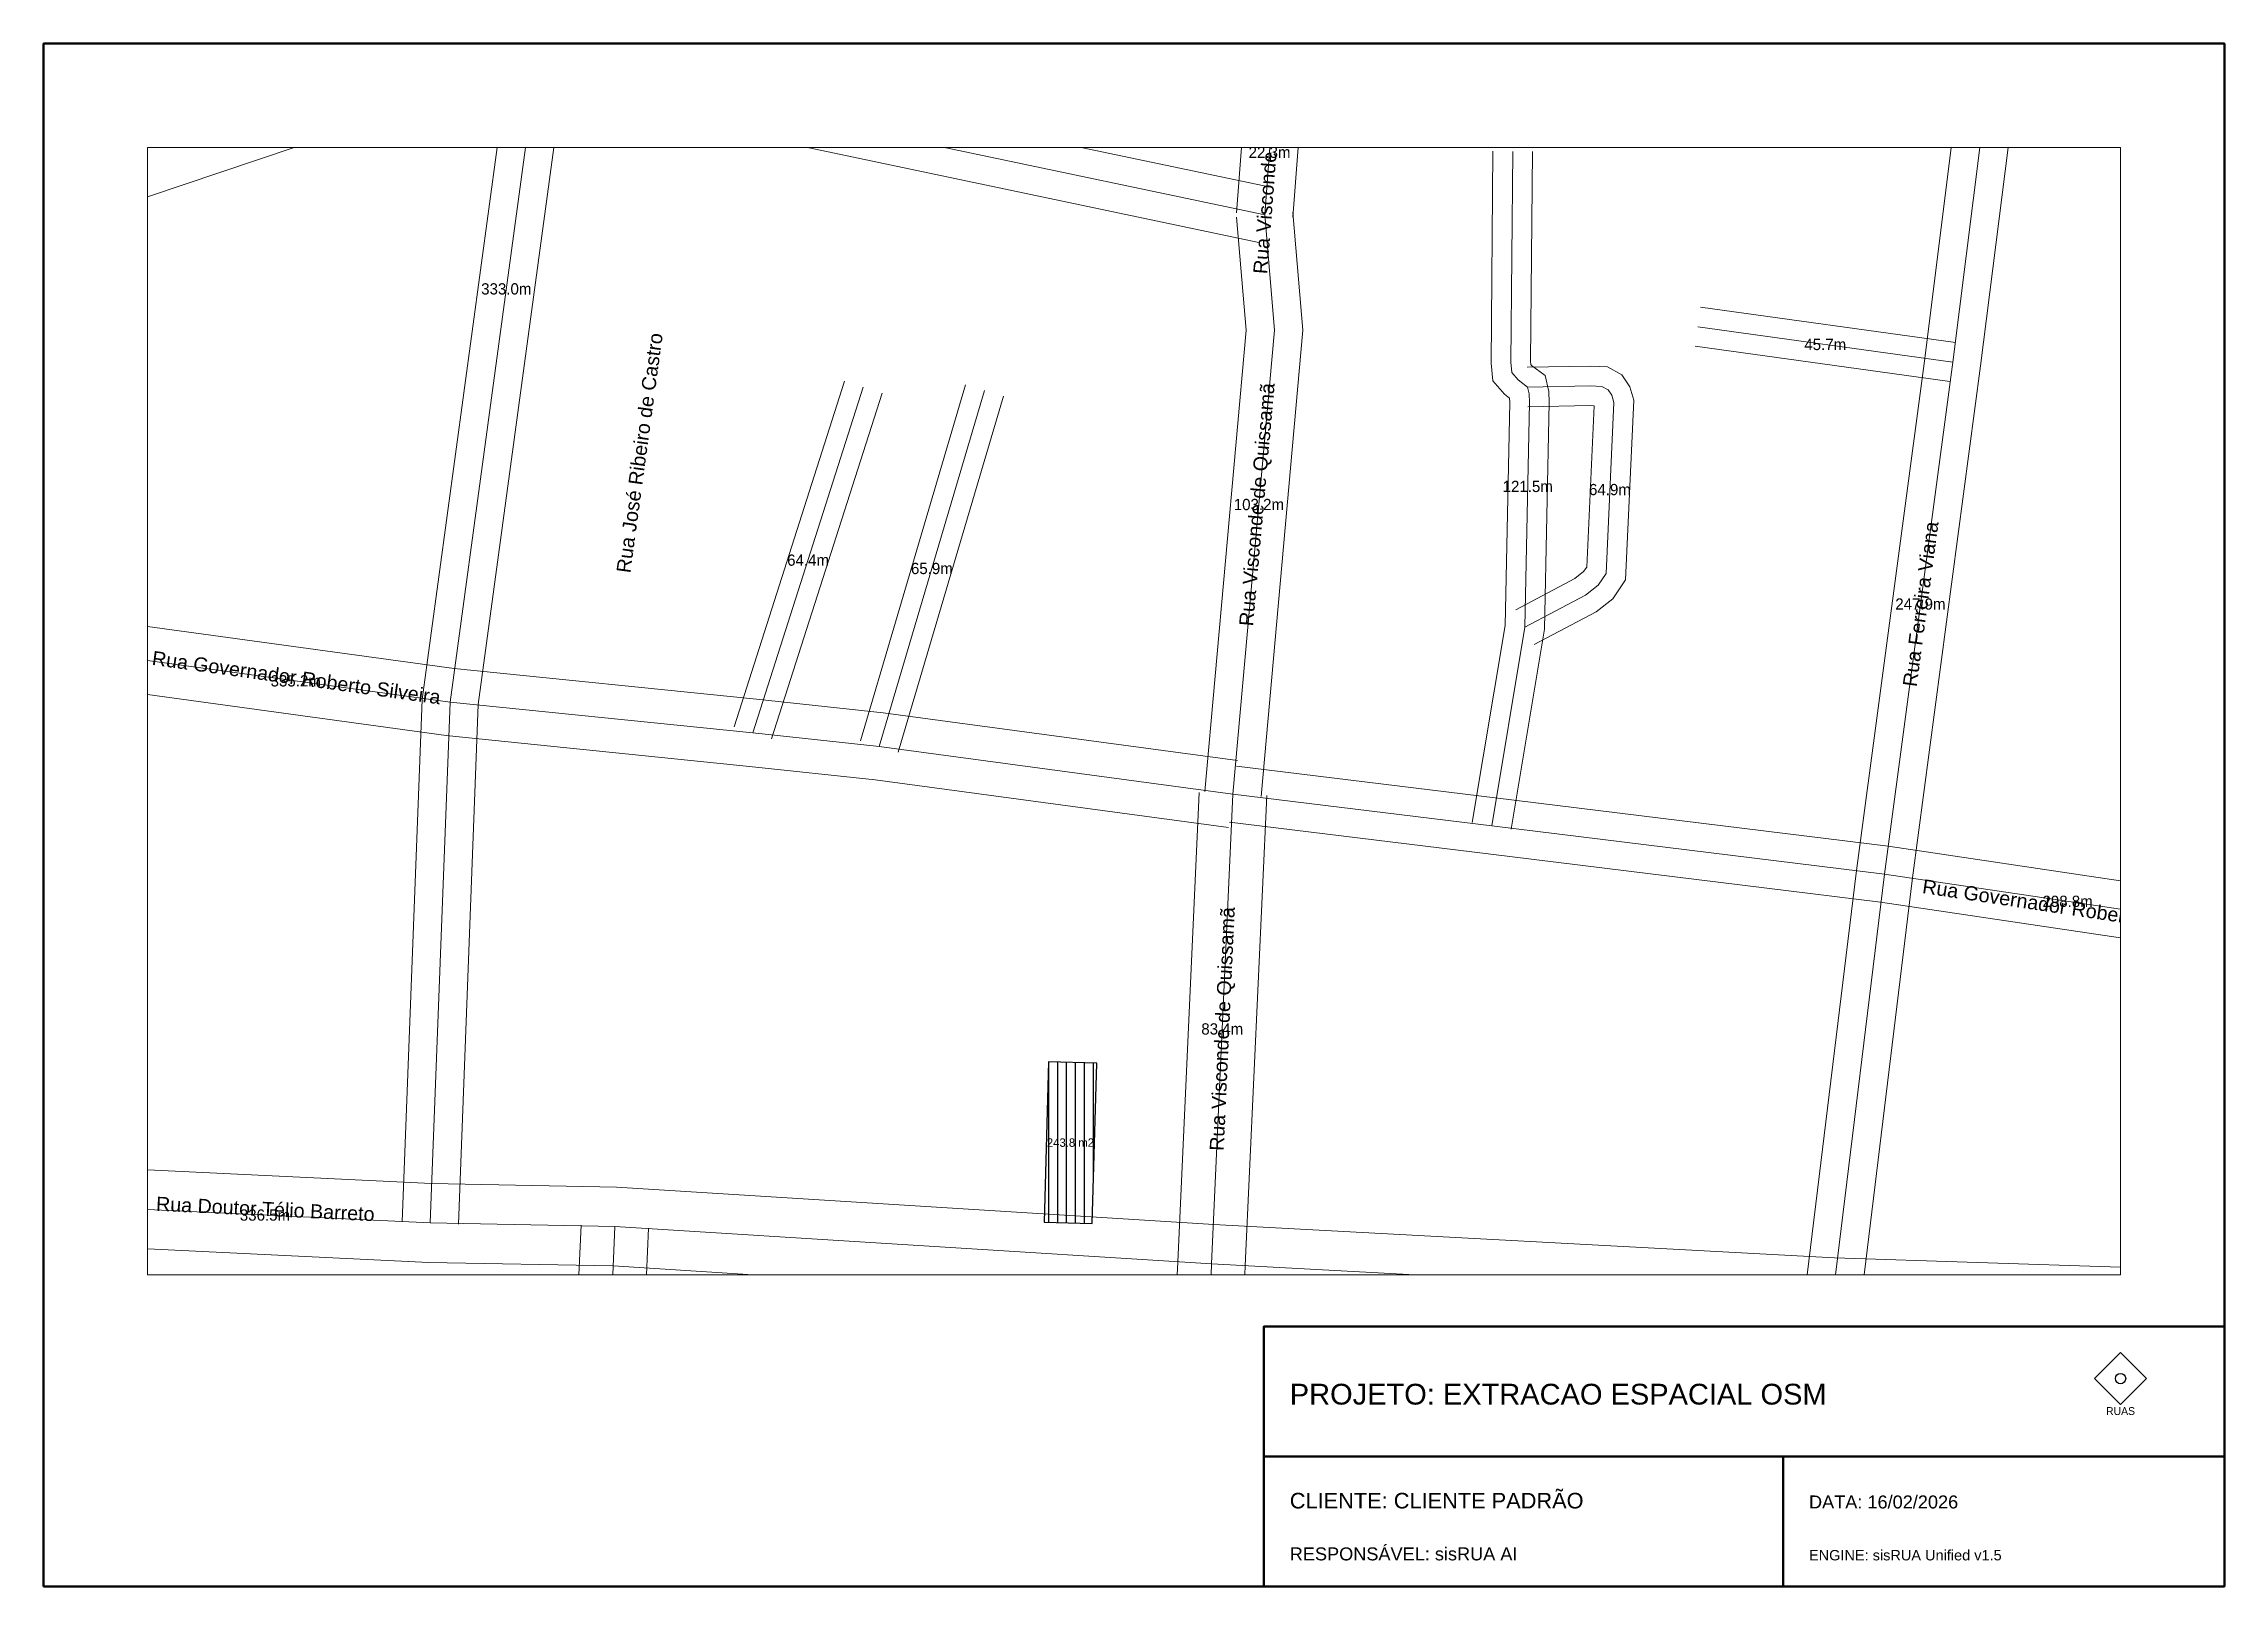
# Paper-space layout 'Layout1' of a CAD drawing. Header units: metres, sheet in millimetres. Extents: x 0 to 420, y 0 to 297.
# The model-space entities are those that its viewports show. They can reach past a viewport. Long polylines and large blocks are cut down to what shows.
import ezdxf
from ezdxf.enums import TextEntityAlignment as Align

# ---------------------------------------------------------------- set-up
doc = ezdxf.new("R2010")
doc.units = ezdxf.units.M
for name, color, linetype, lineweight in [('ANNOT_AREA', 2, 'Continuous', 13), ('ANNOT_LENGTH', 2, 'Continuous', 13), ('EDIFICACAO', 7, 'Continuous', 30), ('EQUIPAMENTOS', 4, 'Continuous', 15), ('QUADRO', 7, 'Continuous', 50), ('TEXTO', 7, 'Continuous', 15), ('VIAS', 8, 'Continuous', 15), ('VIAS_MEIO_FIO', 251, 'Continuous', 9)]:
    doc.layers.add(name, color=color, linetype=linetype, lineweight=lineweight)
doc.styles.add('PRO_STYLE', font='arial.ttf')

# ---------------------------------------------------------------- blocks, each defined once
blk = doc.blocks.new('LOGO')
at = {"color": 7}
blk.add_lwpolyline([(0, 5), (5, 0), (0, -5), (-5, 0)], close=True, dxfattribs=at)
at = {"color": 2}
blk.add_circle((0, 0), 1, dxfattribs=at)
at = {"color": 7}
blk.add_text('RUAS', height=1.5, dxfattribs=at).set_placement((0, -7), align=Align.CENTER)

msp = doc.modelspace()

# ---------------------------------------------------------------- hatches: boundary and pattern name
at = {"layer": 'EDIFICACAO_HATCH'}
h = msp.add_hatch(dxfattribs=at)
h.set_pattern_fill('ANSI31', scale=0.5, angle=45)
h.paths.add_polyline_path([(213648.09, 7523557.77), (213656.66, 7523557.53), (213657.47, 7523585.95), (213648.9, 7523586.2), (213648.09, 7523557.77)])

# ---------------------------------------------------------------- linework, layer by layer
at = {"layer": 'EDIFICACAO'}
msp.add_lwpolyline([(213648.09, 7523557.77), (213656.66, 7523557.53), (213657.47, 7523585.95), (213648.9, 7523586.2), (213648.09, 7523557.77)], close=True, dxfattribs=at)
at = {"layer": 'EQUIPAMENTOS'}
msp.add_lwpolyline([(213589.82, 7523802.16), (213516.19, 7523748.84), (213427.22, 7523719.01)], dxfattribs=at)
at = {"layer": 'VIAS'}
for points in [[(213819.45, 7523790.39), (213809.38, 7523710.35), (213797.26, 7523619.5), (213788.12, 7523544.45)], [(213687.26, 7523736.48), (213570.96, 7523760.93), (213563.16, 7523760.23), (213557.66, 7523755.45), (213556.18, 7523749.36), (213542.67, 7523650.03), (213539.13, 7523557.61)], [(213687.26, 7523736.48), (213688.97, 7523758.7)], [(213727.55, 7523628.06), (213733.46, 7523663.31), (213734.25, 7523703.19), (213734.22, 7523704.7), (213733.92, 7523705.93), (213732.24, 7523707.21), (213731.11, 7523708.5), (213730.93, 7523710.34), (213731.28, 7523747.73)], [(213681.63, 7523633.71), (213689, 7523716.02), (213687.26, 7523736.48)], [(213809.38, 7523710.35), (213764.14, 7523716.63)], [(213596.41, 7523644.57), (213616, 7523705.88)], [(213733.46, 7523663.31), (213744.21, 7523669.01), (213746.45, 7523670.77), (213747.87, 7523672.86), (213749.25, 7523703.19), (213748.88, 7523704.49), (213748.24, 7523705.44), (213747.12, 7523706.04), (213745.11, 7523706.14), (213733.92, 7523705.93)], [(213618.84, 7523642.17), (213637.52, 7523705.32)], [(213681.63, 7523633.71), (213618.84, 7523642.17), (213596.41, 7523644.57), (213542.67, 7523650.03), (213467.7, 7523660.33), (213434.16, 7523664.99), (213364.53, 7523674.09), (213359.09, 7523673.44), (213354.77, 7523671.16), (213352.71, 7523666.45)], [(213677.82, 7523550.37), (213681.63, 7523633.71)], [(213976.36, 7523586.99), (213911.48, 7523603.22), (213858.94, 7523610.35), (213797.26, 7523619.5), (213727.55, 7523628.06), (213681.63, 7523633.71)], [(213677.82, 7523550.37), (213571.9, 7523556.98), (213539.13, 7523557.61), (213457.36, 7523561.53), (213426.63, 7523564.46), (213363.6, 7523570.73), (213342.15, 7523572.86)], [(213684.25, 7522870.36), (213665.49, 7522956.2), (213662.67, 7522969.05), (213647.89, 7523050.73), (213643.7, 7523068.2), (213633.6, 7523123.59), (213631.7, 7523134.02), (213608.46, 7523250.23), (213605.95, 7523262.81), (213587.85, 7523372.73), (213571.08, 7523465.94), (213568.55, 7523480.01), (213571.9, 7523556.98)], [(213673.9, 7523464.65), (213674.25, 7523472.34), (213677.82, 7523550.37)], [(213961.86, 7523529.76), (213961.85, 7523534.16), (213957.98, 7523535.68), (213901.69, 7523539.71), (213854.3, 7523542.27), (213788.12, 7523544.45), (213677.82, 7523550.37)]]:
    msp.add_lwpolyline(points, dxfattribs=at)
at = {"layer": 'VIAS_MEIO_FIO', "color": 251}
for points in [[(213814.49, 7523791.01), (213804.42, 7523711), (213792.3, 7523620.13), (213783.16, 7523545.05)], [(213824.41, 7523789.76), (213814.34, 7523709.71), (213802.22, 7523618.87), (213793.08, 7523543.84)], [(213688.29, 7523741.37), (213571.26, 7523765.97), (213561.11, 7523765.06), (213553.17, 7523758.18), (213551.26, 7523750.29), (213537.68, 7523650.47), (213534.14, 7523557.8)], [(213682.28, 7523736.86), (213683.99, 7523759.08)], [(213692.25, 7523736.09), (213693.96, 7523758.31)], [(213686.23, 7523731.59), (213570.67, 7523755.88), (213565.22, 7523755.39), (213562.14, 7523752.72), (213561.1, 7523748.43), (213547.66, 7523649.6), (213544.13, 7523557.42)], [(213724.09, 7523628.64), (213729.97, 7523663.64), (213730.75, 7523703.19), (213730.73, 7523703.96), (213729.84, 7523704.64), (213727.73, 7523707.04), (213727.43, 7523710.19), (213727.78, 7523747.76)], [(213731, 7523627.48), (213736.95, 7523662.99), (213737.75, 7523703.19), (213737.71, 7523705.15), (213737.03, 7523707.97), (213734.64, 7523709.78), (213734.49, 7523709.96), (213734.43, 7523710.5), (213734.78, 7523747.7)], [(213686.61, 7523633.26), (213694.02, 7523716.01), (213692.24, 7523736.9)], [(213676.65, 7523634.15), (213683.98, 7523716.03), (213682.28, 7523736.06)], [(213809.86, 7523713.82), (213764.62, 7523720.1)], [(213808.9, 7523706.89), (213763.66, 7523713.17)], [(213593.08, 7523645.63), (213612.67, 7523706.95)], [(213615.49, 7523643.16), (213634.16, 7523706.31)], [(213735.1, 7523660.22), (213746.12, 7523666.06), (213749.04, 7523668.35), (213751.32, 7523671.71), (213752.77, 7523703.59), (213752.1, 7523705.99), (213750.65, 7523708.12), (213748.08, 7523709.5), (213745.16, 7523709.64), (213733.86, 7523709.43)], [(213599.74, 7523643.5), (213619.34, 7523704.82)], [(213622.2, 7523641.17), (213640.87, 7523704.32)], [(213731.82, 7523666.41), (213742.3, 7523671.96), (213743.86, 7523673.19), (213744.42, 7523674), (213745.72, 7523702.61), (213745.06, 7523702.64), (213733.98, 7523702.43)], [(213682.43, 7523639.65), (213619.56, 7523648.12), (213597.03, 7523650.54), (213543.38, 7523655.99), (213468.52, 7523666.27), (213434.96, 7523670.94), (213364.56, 7523680.14), (213357.27, 7523679.26), (213350.11, 7523675.49), (213347.21, 7523668.85)], [(213680.82, 7523627.76), (213618.12, 7523636.21), (213595.79, 7523638.6), (213541.96, 7523644.08), (213466.88, 7523654.39), (213433.35, 7523659.05), (213364.5, 7523668.04), (213360.9, 7523667.61), (213359.43, 7523666.83), (213358.21, 7523664.05)], [(213977.57, 7523591.84), (213912.42, 7523608.14), (213859.64, 7523615.3), (213797.93, 7523624.45), (213728.16, 7523633.03), (213682.24, 7523638.67)], [(213671.82, 7523550.64), (213675.63, 7523633.98)], [(213683.81, 7523550.09), (213687.62, 7523633.43)], [(213975.15, 7523582.14), (213910.53, 7523598.31), (213858.24, 7523605.4), (213796.59, 7523614.54), (213726.94, 7523623.1), (213681.02, 7523628.75)], [(213678.25, 7523557.35), (213572.19, 7523563.97), (213539.37, 7523564.61), (213457.86, 7523568.51), (213427.3, 7523571.43), (213364.29, 7523577.7), (213342.84, 7523579.83)], [(213677.38, 7523543.38), (213571.61, 7523549.98), (213538.9, 7523550.61), (213456.86, 7523554.54), (213425.95, 7523557.49), (213362.91, 7523563.77), (213341.45, 7523565.9)], [(213678.39, 7522869.08), (213659.62, 7522954.92), (213656.79, 7522967.87), (213642.01, 7523049.49), (213637.82, 7523066.96), (213627.7, 7523122.52), (213625.81, 7523132.89), (213602.58, 7523249.05), (213600.05, 7523261.73), (213581.94, 7523371.71), (213565.17, 7523464.88), (213562.53, 7523479.61), (213565.91, 7523557.24)], [(213690.12, 7522871.64), (213671.35, 7522957.48), (213668.56, 7522970.22), (213653.76, 7523051.96), (213649.57, 7523069.44), (213639.51, 7523124.67), (213637.59, 7523135.15), (213614.35, 7523251.41), (213611.86, 7523263.88), (213593.76, 7523373.75), (213576.98, 7523467), (213574.57, 7523480.42), (213577.89, 7523556.71)], [(213968.86, 7523529.77), (213968.84, 7523538.93), (213959.55, 7523542.59), (213902.13, 7523546.69), (213854.61, 7523549.26), (213788.42, 7523551.44), (213678.19, 7523557.36)], [(213667.9, 7523464.93), (213668.26, 7523472.61), (213671.82, 7523550.64)], [(213679.89, 7523464.38), (213680.24, 7523472.06), (213683.81, 7523550.09)]]:
    msp.add_lwpolyline(points, dxfattribs=at)

# ---------------------------------------------------------------- texts
at = {"layer": 'ANNOT_AREA', "color": 7}
msp.add_text('243.8 m2', height=1.5, dxfattribs=at).set_placement((213652.78, 7523571.87), align=Align.MIDDLE_CENTER)
at = {"layer": 'ANNOT_LENGTH', "color": 7}
for s, p in [('22.3m', (213688.12, 7523747.59)), ('333.0m', (213552.64, 7523723.35)), ('45.7m', (213786.76, 7523713.49)), ('121.5m', (213733.95, 7523688.3)), ('64.9m', (213748.54, 7523687.74)), ('103.2m', (213686.23, 7523685.09)), ('64.4m', (213606.21, 7523675.22)), ('65.9m', (213628.18, 7523673.74)), ('247.9m', (213803.65, 7523667.43)), ('335.2m', (213515.26, 7523653.8)), ('298.8m', (213829.78, 7523614.68)), ('83.4m', (213679.72, 7523592.04)), ('336.5m', (213509.8, 7523559.02))]:
    msp.add_text(s, height=2, dxfattribs=at).set_placement(p, align=Align.MIDDLE_CENTER)
at = {"layer": 'TEXTO', "style": 'PRO_STYLE'}
for s, rotation, p in [('Rua Visconde de Quissamã', 85.592, (213688.12, 7523747.59)), ('Rua José Ribeiro de Castro', 82.2536, (213576.3, 7523694.25)), ('Rua Visconde de Quissamã', 84.8807, (213685.87, 7523685.09)), ('Rua Ferreira Viana', 82.3997, (213803.69, 7523667.43)), ('Rua Governador Roberto Silveira', 352.1816, (213515.38, 7523654.38)), ('Rua Governador Roberto Silveira', 351.567, (213829.59, 7523613.6)), ('Rua Visconde de Quissamã', 87.3832, (213679.72, 7523592.04)), ('Rua Doutor Télio Barreto', 357.2567, (213509.87, 7523560.1))]:
    msp.add_text(s, height=2.5, rotation=rotation, dxfattribs=at).set_placement(p, align=Align.MIDDLE_CENTER)

psp = doc.layouts.get("Layout1")

# ---------------------------------------------------------------- linework, layer by layer
at = {"layer": 'QUADRO'}
for p, q in [((235, 25), (420, 25)), ((335, 0), (335, 25))]:
    psp.add_line(p, q, dxfattribs=at)
at = {"layer": 'QUADRO', "lineweight": 50}
psp.add_lwpolyline([(0, 0), (420, 0), (420, 297), (0, 297)], close=True, dxfattribs=at)
at = {"layer": 'QUADRO'}
psp.add_lwpolyline([(235, 0), (420, 0), (420, 50), (235, 50)], close=True, dxfattribs=at)

# ---------------------------------------------------------------- block references
psp.add_blockref('LOGO', (400, 40))

# ---------------------------------------------------------------- texts
at = {"style": 'PRO_STYLE'}
for s, height, p in [('PROJETO: EXTRACAO ESPACIAL OSM', 4, (240, 35)), ('CLIENTE: CLIENTE PADRÃO', 3, (240, 15)), ('DATA: 16/02/2026', 2.5, (340, 15)), ('RESPONSÁVEL: sisRUA AI', 2.5, (240, 5)), ('ENGINE: sisRUA Unified v1.5', 2, (340, 5))]:
    psp.add_text(s, height=height, dxfattribs=at).set_placement(p)

# ---------------------------------------------------------------- viewports
at = {"layer": 'VIEWPORTS'}
psp.add_viewport(center=(210, 168.5), size=(380, 217), view_center_point=(213664.06, 7523648.43), view_height=200, dxfattribs=at)

doc.saveas('drawing.dxf')
